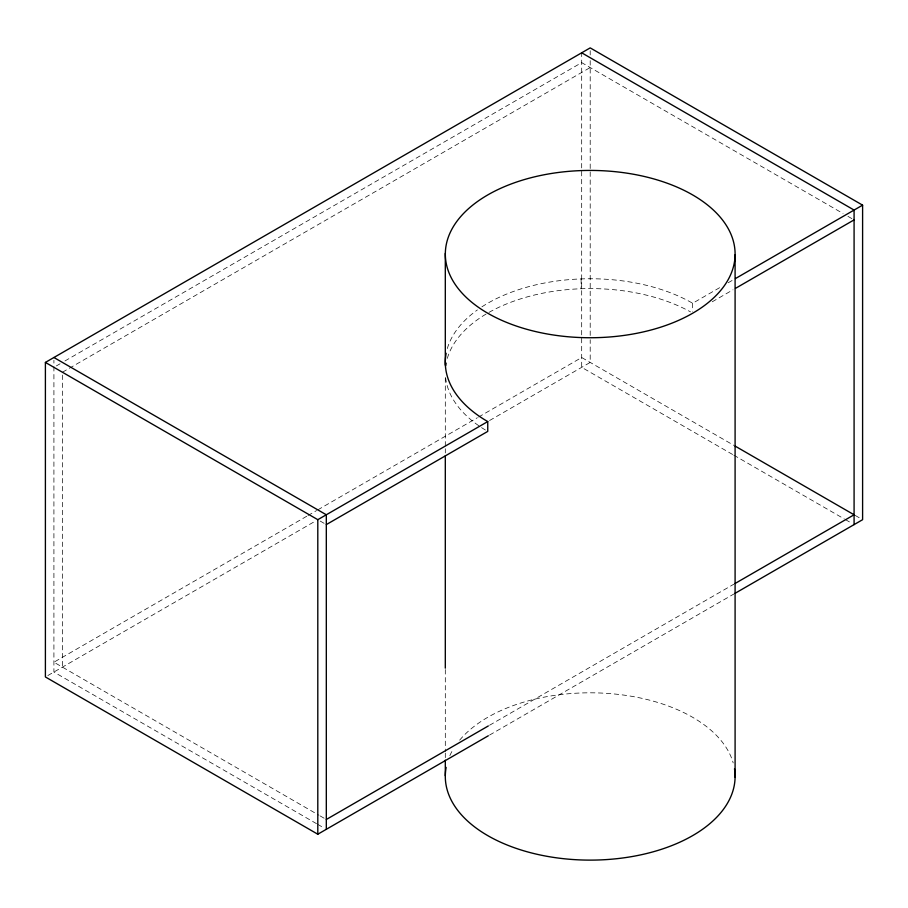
<?xml version="1.0" encoding="UTF-8"?>
<svg xmlns="http://www.w3.org/2000/svg" width="908" height="908" viewBox="0 0 908 908"><rect width="100%" height="100%" fill="white"/><g stroke="black" fill="none" stroke-linecap="round" stroke-linejoin="round"><path stroke-width="0.68" stroke-dasharray="4.54 3.41" d="M56.364 365.913L60.053 363.79M64.956 360.953L581.688 62.629L843.044 213.516M62.425 372.246L590.2 67.544M306.756 516.243L53.913 662.216L318.946 815.236M307.982 515.528L316.574 510.568M317.8 509.865L477.358 417.737M478.584 417.033L581.688 357.514L733.766 445.306M47.829 675.552L315.348 521.113M489.56 420.529L590.2 362.428L590.2 339.74M481.898 306.836A144.894 83.661 0 0 1 692.656 303.261L720.782 287.03M728.125 282.785L733.017 279.97M712.224 301.796L733.017 289.8M489.56 725.242L733.8 584.219M489.56 735.071L733.8 594.048M847.947 216.354L854.087 219.895M855.234 515.438L861.374 518.979M732.608 454.477L581.688 367.343L581.688 54.196M733.834 455.18L844.27 518.945M845.496 519.648L851.636 523.19M320.172 521.056L326.312 524.597M320.172 815.94L326.312 819.481M316.495 823.647L53.913 672.045L53.913 360.317M317.721 824.351L323.861 827.903M692.656 303.261L692.656 311.251M590.2 50.712L590.2 54.968M590.2 60.632L590.2 338.332M581.109 278.926L581.109 288.755M445.306 377.944L445.306 447.315M445.306 448.722L445.306 452.967M445.306 669.571L445.306 751.676M445.306 753.095L445.306 758.759M62.425 375.083L62.425 667.13M447.304 348.559A144.894 83.661 0 0 1 477.37 309.934M485.428 430.04A144.894 83.661 0 0 1 445.612 377.671M447.304 358.388A144.894 83.661 0 0 1 544.652 292.83A144.894 83.661 0 0 1 690.523 311.887M449.857 755.66A144.894 83.661 0 0 1 453.455 748.794M459.664 740.156A144.894 83.661 0 0 1 610.868 693.667A144.894 83.661 0 0 1 733.187 762.913"/><path stroke-width="1.36" d="M488.322 735.775L317.8 834.225L45.4 676.959L45.4 362.417L590.2 47.886L862.6 205.151L862.6 519.694L735.026 593.344M45.4 362.417L317.8 519.682L487.744 421.573A144.894 83.661 0 0 1 446.169 353.291M735.457 278.552L862.6 205.151M326.312 524.597L487.744 431.402L487.744 421.573M735.457 288.381L854.087 219.895M326.312 819.481L488.322 725.946M735.026 583.515L854.087 514.779L735.071 446.066M581.688 52.8L854.087 210.066L854.087 524.608M53.913 357.502L326.312 514.768L326.312 829.31M735.094 254.808A144.894 83.661 0 0 1 516.675 326.165A144.894 83.661 0 0 1 518.831 181.282A144.894 83.661 0 0 1 735.094 254.808L735.094 777.191M445.306 253.366L445.306 365.198M445.306 455.805L445.306 668.152M445.306 760.166L445.306 775.738M317.8 519.682L317.8 834.225M445.771 365.504A144.894 83.661 0 0 1 446.169 363.121M734.493 768.838A144.894 83.661 0 0 1 588.952 860.114A144.894 83.661 0 0 1 446.157 767.396"/></g></svg>
